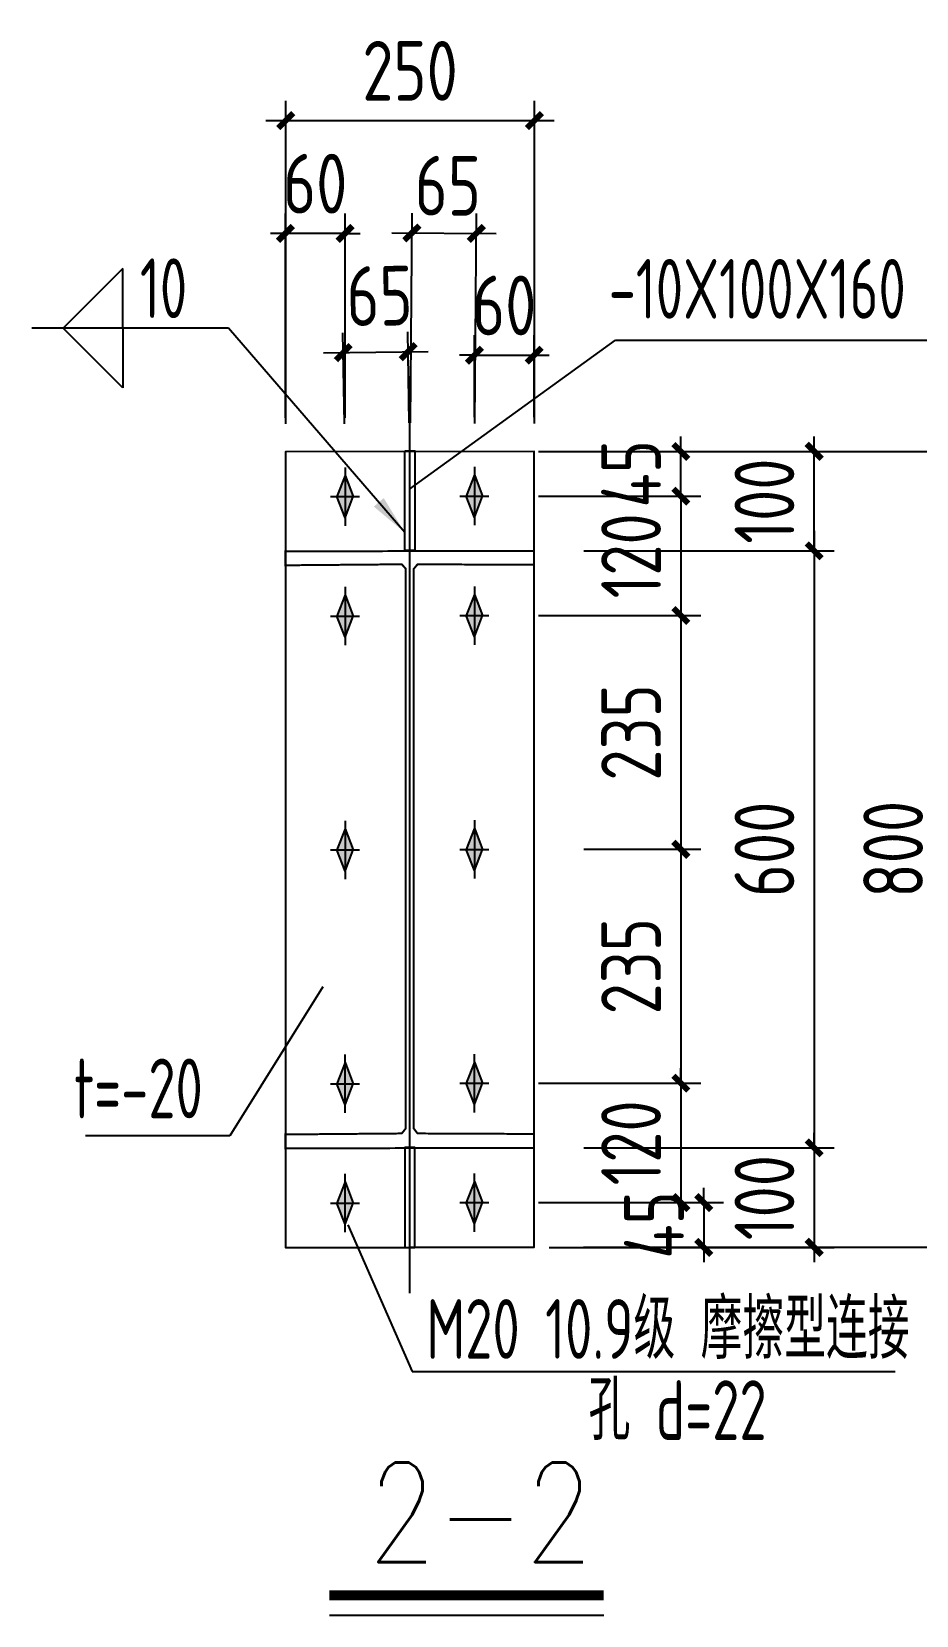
# Model space of a CAD drawing. Extents: x 180850 to 1399066, y 113487 to 334416.
# Drawn here: x 1356469 to 1360914, y 159656 to 167614 of the extents above; entities that cross this region are included whole.
import ezdxf

# ---------------------------------------------------------------- set-up
doc = ezdxf.new("R2010")
doc.units = 0
doc.header["$LTSCALE"] = 1000
for name, color, linetype in [('ADIM', 3, 'Continuous'), ('AXIS', 3, 'Continuous'), ('DOTE', 1, 'Continuous'), ('GL', 150, 'Continuous'), ('PZ', 202, 'Continuous'), ('TEXT', 7, 'Continuous')]:
    doc.layers.add(name, color=color, linetype=linetype)
doc.styles.add('SIM-TSSC', font='simplex.shx', dxfattribs={"width": 0.8, "bigfont": 'tssdchn.shx'})
doc.styles.get("Standard").update_dxf_attribs({"font": 'gbenor.shx', "bigfont": 'gbcbig.shx'})
doc.styles.add('TSSD_Dimension', font='Tssdeng.shx', dxfattribs={"width": 0.8, "bigfont": 'hztxt.shx'})
doc.styles.add('TSSD_Norm', font='tssdeng.shx', dxfattribs={"bigfont": 'hztxt.shx'})
doc.dimstyles.new('TSSD_20_100', dxfattribs={"dimtxt": 300, "dimasz": 75, "dimexe": 100, "dimexo": 250, "dimgap": 100, "dimtad": 1, "dimdec": 0, "dimlfac": 0.2, "dimzin": 0, "dimdsep": 46, "dimtxsty": 'TSSD_Dimension', "dimblk": 'ARCHTICK', "dimcen": 0, "dimdle": 100, "dimclrt": 7, "dimadec": 0, "dimazin": 0, "dimtfac": 1, "dimtdec": 0, "dimtix": 1, "dimtmove": 2, "dimatfit": 3, "dimfxl": 1, "dimtolj": 1, "dimtzin": 0, "dimarcsym": 0})
doc.dimstyles.new('TSSD_LEADER_STYLE_200.0', dxfattribs={"dimtxt": 0.18, "dimasz": 200, "dimexe": 0.18, "dimexo": 0.0625, "dimgap": 0.09, "dimtad": 0, "dimtih": 1, "dimtoh": 1, "dimdec": 4, "dimzin": 0, "dimdsep": 46, "dimtxsty": 'Standard', "dimcen": 0.09, "dimadec": 0, "dimazin": 0, "dimtfac": 1, "dimtdec": 4, "dimtofl": 0, "dimtmove": 0, "dimatfit": 3, "dimfxl": 1, "dimtolj": 1, "dimtzin": 0, "dimarcsym": 0})

# ---------------------------------------------------------------- blocks, each defined once
blk = doc.blocks.new('_ArchTick')
at = {"color": 0, "linetype": 'ByBlock', "const_width": 0.4}
blk.add_lwpolyline([(-0.5, -0.5), (0.5, 0.5)], dxfattribs=at)
blk = doc.blocks.new('*D1026')
at = {"layer": 'AXIS', "color": 0, "lineweight": -2, "transparency": 16777216}
for p, q in [((1357745.5, 165643.2), (1357745.5, 167267.5)), ((1358995.3, 165645.7), (1358995.3, 167267.5)), ((1357645.5, 167167.5), (1359095.3, 167167.5))]:
    blk.add_line(p, q, dxfattribs=at)
at = {"layer": 'Defpoints', "color": 0, "transparency": 16777216}
for p in [(1358995.3, 167167.5), (1357745.5, 165393.2), (1358995.3, 165395.7)]:
    blk.add_point(p, dxfattribs=at)
at = {"layer": 'AXIS', "color": 0, "lineweight": -2, "transparency": 16777216, "xscale": 75, "yscale": 75, "zscale": 75, "rotation": 180}
blk.add_blockref('_ArchTick', (1357745.5, 167167.5), dxfattribs=at)
at = {"layer": 'AXIS', "color": 0, "lineweight": -2, "transparency": 16777216, "xscale": 75, "yscale": 75, "zscale": 75}
blk.add_blockref('_ArchTick', (1358995.3, 167167.5), dxfattribs=at)
at = {"layer": 'AXIS', "color": 7, "transparency": 16777216, "insert": (1358370.4, 167417.5), "char_height": 300, "attachment_point": 5, "style": 'TSSD_Dimension'}
blk.add_mtext('\\A1;250', dxfattribs=at)
blk = doc.blocks.new('*D1027')
at = {"layer": 'AXIS', "color": 0, "lineweight": -2, "transparency": 16777216}
for p, q in [((1358372.1, 165648.2), (1358380.2, 166702.9)), ((1358695.9, 165645.7), (1358704, 166700.4)), ((1358279.5, 166603.6), (1358803.2, 166599.6))]:
    blk.add_line(p, q, dxfattribs=at)
at = {"layer": 'Defpoints', "color": 0, "transparency": 16777216}
for p in [(1358703.2, 166600.4), (1358370.2, 165398.2), (1358694, 165395.7)]:
    blk.add_point(p, dxfattribs=at)
at = {"layer": 'AXIS', "color": 0, "lineweight": -2, "transparency": 16777216, "xscale": 75, "yscale": 75, "zscale": 75}
for p, rotation in [((1358379.5, 166602.9), 179.5602017866999), ((1358703.2, 166600.4), 359.5602017866999)]:
    blk.add_blockref('_ArchTick', p, dxfattribs=dict(at, rotation=rotation))
at = {"layer": 'AXIS', "color": 7, "transparency": 16777216, "insert": (1358560.7, 166840.1), "char_height": 300, "attachment_point": 5, "rotation": 359.5602, "style": 'TSSD_Dimension'}
blk.add_mtext('\\A1;65', dxfattribs=at)
blk = doc.blocks.new('*D1028')
at = {"layer": 'AXIS', "color": 0, "lineweight": -2, "transparency": 16777216}
for p, q in [((1358040.3, 165643.2), (1358033.3, 166101.5)), ((1358366.4, 165648.2), (1358359.4, 166106.4)), ((1357934.8, 166000), (1358460.9, 166008))]:
    blk.add_line(p, q, dxfattribs=at)
at = {"layer": 'Defpoints', "color": 0, "transparency": 16777216}
for p in [(1358361, 166006.4), (1358044.1, 165393.2), (1358370.2, 165398.2)]:
    blk.add_point(p, dxfattribs=at)
at = {"layer": 'AXIS', "color": 0, "lineweight": -2, "transparency": 16777216, "xscale": 75, "yscale": 75, "zscale": 75}
for p, rotation in [((1358034.8, 166001.5), 180.8731151727567), ((1358361, 166006.4), 0.8731151727567238)]:
    blk.add_blockref('_ArchTick', p, dxfattribs=dict(at, rotation=rotation))
at = {"layer": 'AXIS', "color": 7, "transparency": 16777216, "insert": (1358217, 166286.6), "char_height": 300, "attachment_point": 5, "rotation": 0.87312, "style": 'TSSD_Dimension'}
blk.add_mtext('\\A1;65', dxfattribs=at)
blk = doc.blocks.new('_WELD004')
at = {"color": 0, "linetype": 'ByBlock'}
for p, q in [((0, 1), (1, 0)), ((0, 0), (0, 1))]:
    blk.add_line(p, q, dxfattribs=at)
blk = doc.blocks.new('*D1032')
at = {"layer": 'AXIS', "color": 0, "lineweight": -2, "transparency": 16777216}
for p, q in [((1359731.1, 165504.9), (1359731.1, 165579.9)), ((1359016.2, 165504.9), (1359831.1, 165504.9)), ((1359731.1, 165280.4), (1359731.1, 165504.9)), ((1359016.6, 165280.4), (1359831.1, 165280.4)), ((1359731.1, 165280.4), (1359731.1, 165205.4))]:
    blk.add_line(p, q, dxfattribs=at)
at = {"layer": 'Defpoints', "color": 0, "transparency": 16777216}
for p in [(1358766.2, 165504.9), (1359731.1, 165504.9), (1358766.6, 165280.4)]:
    blk.add_point(p, dxfattribs=at)
at = {"layer": 'AXIS', "color": 0, "lineweight": -2, "transparency": 16777216, "xscale": 75, "yscale": 75, "zscale": 75}
for p, rotation in [((1359731.1, 165504.9), 270), ((1359731.1, 165280.4), 90)]:
    blk.add_blockref('_ArchTick', p, dxfattribs=dict(at, rotation=rotation))
at = {"layer": 'AXIS', "color": 7, "transparency": 16777216, "insert": (1359481.1, 165392.6), "char_height": 300, "attachment_point": 5, "rotation": 90, "style": 'TSSD_Dimension'}
blk.add_mtext('\\A1;45', dxfattribs=at)
blk = doc.blocks.new('*D1033')
at = {"layer": 'AXIS', "color": 0, "lineweight": -2, "transparency": 16777216}
for p, q in [((1359731.1, 165280.4), (1359731.1, 165355.4)), ((1359016.6, 165280.4), (1359831.1, 165280.4)), ((1359731.1, 165280.4), (1359731.1, 164680.4)), ((1359016.6, 164680.4), (1359831.1, 164680.4)), ((1359731.1, 164680.4), (1359731.1, 164605.4))]:
    blk.add_line(p, q, dxfattribs=at)
at = {"layer": 'Defpoints', "color": 0, "transparency": 16777216}
for p in [(1358766.6, 165280.4), (1358766.6, 164680.4), (1359731.1, 164680.4)]:
    blk.add_point(p, dxfattribs=at)
at = {"layer": 'AXIS', "color": 0, "lineweight": -2, "transparency": 16777216, "xscale": 75, "yscale": 75, "zscale": 75}
for p, rotation in [((1359731.1, 165280.4), 270), ((1359731.1, 164680.4), 90)]:
    blk.add_blockref('_ArchTick', p, dxfattribs=dict(at, rotation=rotation))
at = {"layer": 'AXIS', "color": 7, "transparency": 16777216, "insert": (1359481.1, 164980.4), "char_height": 300, "attachment_point": 5, "rotation": 90, "style": 'TSSD_Dimension'}
blk.add_mtext('\\A1;120', dxfattribs=at)
blk = doc.blocks.new('*D1034')
at = {"layer": 'AXIS', "color": 0, "lineweight": -2, "transparency": 16777216}
for p, q in [((1359731.1, 164780.4), (1359731.1, 163405.7)), ((1359016.6, 164680.4), (1359831.1, 164680.4)), ((1359244, 163505.7), (1359831.1, 163505.7))]:
    blk.add_line(p, q, dxfattribs=at)
at = {"layer": 'Defpoints', "color": 0, "transparency": 16777216}
for p in [(1358766.6, 164680.4), (1358994, 163505.7), (1359731.1, 163505.7)]:
    blk.add_point(p, dxfattribs=at)
at = {"layer": 'AXIS', "color": 0, "lineweight": -2, "transparency": 16777216, "xscale": 75, "yscale": 75, "zscale": 75}
for p, rotation in [((1359731.1, 164680.4), 90), ((1359731.1, 163505.7), 270)]:
    blk.add_blockref('_ArchTick', p, dxfattribs=dict(at, rotation=rotation))
at = {"layer": 'AXIS', "color": 7, "transparency": 16777216, "insert": (1359481.1, 164093), "char_height": 300, "attachment_point": 5, "rotation": 90, "style": 'TSSD_Dimension'}
blk.add_mtext('\\A1;235', dxfattribs=at)
blk = doc.blocks.new('*D1035')
at = {"layer": 'AXIS', "color": 0, "lineweight": -2, "transparency": 16777216}
for p, q in [((1359731.1, 163605.7), (1359731.1, 162230.4)), ((1359244, 163505.7), (1359831.1, 163505.7)), ((1359016.6, 162330.4), (1359831.1, 162330.4))]:
    blk.add_line(p, q, dxfattribs=at)
at = {"layer": 'Defpoints', "color": 0, "transparency": 16777216}
for p in [(1358994, 163505.7), (1358766.6, 162330.4), (1359731.1, 162330.4)]:
    blk.add_point(p, dxfattribs=at)
at = {"layer": 'AXIS', "color": 0, "lineweight": -2, "transparency": 16777216, "xscale": 75, "yscale": 75, "zscale": 75}
for p, rotation in [((1359731.1, 163505.7), 90), ((1359731.1, 162330.4), 270)]:
    blk.add_blockref('_ArchTick', p, dxfattribs=dict(at, rotation=rotation))
at = {"layer": 'AXIS', "color": 7, "transparency": 16777216, "insert": (1359481.1, 162918), "char_height": 300, "attachment_point": 5, "rotation": 90, "style": 'TSSD_Dimension'}
blk.add_mtext('\\A1;235', dxfattribs=at)
blk = doc.blocks.new('*D1036')
at = {"layer": 'AXIS', "color": 0, "lineweight": -2, "transparency": 16777216}
for p, q in [((1359731.1, 162330.4), (1359731.1, 162405.4)), ((1359016.6, 162330.4), (1359831.1, 162330.4)), ((1359731.1, 162330.4), (1359731.1, 161730.4)), ((1359016.6, 161730.4), (1359831.1, 161730.4)), ((1359731.1, 161730.4), (1359731.1, 161655.4))]:
    blk.add_line(p, q, dxfattribs=at)
at = {"layer": 'Defpoints', "color": 0, "transparency": 16777216}
for p in [(1358766.6, 162330.4), (1358766.6, 161730.4), (1359731.1, 161730.4)]:
    blk.add_point(p, dxfattribs=at)
at = {"layer": 'AXIS', "color": 0, "lineweight": -2, "transparency": 16777216, "xscale": 75, "yscale": 75, "zscale": 75}
for p, rotation in [((1359731.1, 162330.4), 270), ((1359731.1, 161730.4), 90)]:
    blk.add_blockref('_ArchTick', p, dxfattribs=dict(at, rotation=rotation))
at = {"layer": 'AXIS', "color": 7, "transparency": 16777216, "insert": (1359481.1, 162030.4), "char_height": 300, "attachment_point": 5, "rotation": 90, "style": 'TSSD_Dimension'}
blk.add_mtext('\\A1;120', dxfattribs=at)
blk = doc.blocks.new('*D1029')
at = {"layer": 'AXIS', "color": 0, "lineweight": -2, "transparency": 16777216}
for p, q in [((1359846.2, 161730.4), (1359846.2, 161805.4)), ((1359016.6, 161730.4), (1359946.2, 161730.4)), ((1359846.2, 161730.4), (1359846.2, 161505.6)), ((1359069.6, 161505.6), (1359946.2, 161505.6)), ((1359846.2, 161505.6), (1359846.2, 161430.6))]:
    blk.add_line(p, q, dxfattribs=at)
at = {"layer": 'Defpoints', "color": 0, "transparency": 16777216}
for p in [(1358766.6, 161730.4), (1358819.6, 161505.6), (1359846.2, 161505.6)]:
    blk.add_point(p, dxfattribs=at)
at = {"layer": 'AXIS', "color": 0, "lineweight": -2, "transparency": 16777216, "xscale": 75, "yscale": 75, "zscale": 75}
for p, rotation in [((1359846.2, 161730.4), 270), ((1359846.2, 161505.6), 90)]:
    blk.add_blockref('_ArchTick', p, dxfattribs=dict(at, rotation=rotation))
at = {"layer": 'AXIS', "color": 7, "transparency": 16777216, "insert": (1359596.2, 161618), "char_height": 300, "attachment_point": 5, "rotation": 90, "style": 'TSSD_Dimension'}
blk.add_mtext('\\A1;45', dxfattribs=at)
blk = doc.blocks.new('*D1022')
at = {"layer": 'AXIS', "color": 0, "lineweight": -2, "transparency": 16777216}
for p, q in [((1361048, 165605.4), (1361048, 161406.6)), ((1359244, 165505.4), (1361148, 165505.4)), ((1359242.6, 161506.6), (1361148, 161506.6))]:
    blk.add_line(p, q, dxfattribs=at)
at = {"layer": 'Defpoints', "color": 0, "transparency": 16777216}
for p in [(1358994, 165505.4), (1358992.6, 161506.6), (1361048, 161506.6)]:
    blk.add_point(p, dxfattribs=at)
at = {"layer": 'AXIS', "color": 0, "lineweight": -2, "transparency": 16777216, "xscale": 75, "yscale": 75, "zscale": 75}
for p, rotation in [((1361048, 165505.4), 90), ((1361048, 161506.6), 270)]:
    blk.add_blockref('_ArchTick', p, dxfattribs=dict(at, rotation=rotation))
at = {"layer": 'AXIS', "color": 7, "transparency": 16777216, "insert": (1360798, 163506), "char_height": 300, "attachment_point": 5, "rotation": 90, "style": 'TSSD_Dimension'}
blk.add_mtext('\\A1;800', dxfattribs=at)
blk = doc.blocks.new('*D1030')
at = {"layer": 'AXIS', "color": 0, "lineweight": -2, "transparency": 16777216}
for p, q in [((1357744.1, 165674.4), (1357744.1, 166700.6)), ((1358044.1, 165674.4), (1358044.1, 166700.6)), ((1357744.1, 166600.6), (1357669.1, 166600.6)), ((1358044.1, 166600.6), (1357744.1, 166600.6)), ((1358044.1, 166600.6), (1358119.1, 166600.6))]:
    blk.add_line(p, q, dxfattribs=at)
at = {"layer": 'Defpoints', "color": 0, "transparency": 16777216}
for p in [(1357744.1, 166600.6), (1357744.1, 165424.4), (1358044.1, 165424.4)]:
    blk.add_point(p, dxfattribs=at)
at = {"layer": 'AXIS', "color": 0, "lineweight": -2, "transparency": 16777216, "xscale": 75, "yscale": 75, "zscale": 75}
blk.add_blockref('_ArchTick', (1357744.1, 166600.6), dxfattribs=at)
at = {"layer": 'AXIS', "color": 0, "lineweight": -2, "transparency": 16777216, "xscale": 75, "yscale": 75, "zscale": 75, "rotation": 180}
blk.add_blockref('_ArchTick', (1358044.1, 166600.6), dxfattribs=at)
at = {"layer": 'AXIS', "color": 7, "transparency": 16777216, "insert": (1357894.1, 166850.6), "char_height": 300, "attachment_point": 5, "style": 'TSSD_Dimension'}
blk.add_mtext('\\A1;60', dxfattribs=at)
blk = doc.blocks.new('*D1031')
at = {"layer": 'AXIS', "color": 0, "lineweight": -2, "transparency": 16777216}
for p, q in [((1358694, 165676.9), (1358694, 166088.6)), ((1358994, 165676.9), (1358994, 166088.6)), ((1358694, 165988.6), (1358619, 165988.6)), ((1358694, 165988.6), (1358994, 165988.6)), ((1358994, 165988.6), (1359069, 165988.6))]:
    blk.add_line(p, q, dxfattribs=at)
at = {"layer": 'Defpoints', "color": 0, "transparency": 16777216}
for p in [(1358994, 165988.6), (1358694, 165426.9), (1358994, 165426.9)]:
    blk.add_point(p, dxfattribs=at)
at = {"layer": 'AXIS', "color": 0, "lineweight": -2, "transparency": 16777216, "xscale": 75, "yscale": 75, "zscale": 75}
blk.add_blockref('_ArchTick', (1358694, 165988.6), dxfattribs=at)
at = {"layer": 'AXIS', "color": 0, "lineweight": -2, "transparency": 16777216, "xscale": 75, "yscale": 75, "zscale": 75, "rotation": 180}
blk.add_blockref('_ArchTick', (1358994, 165988.6), dxfattribs=at)
at = {"layer": 'AXIS', "color": 7, "transparency": 16777216, "insert": (1358844, 166238.6), "char_height": 300, "attachment_point": 5, "style": 'TSSD_Dimension'}
blk.add_mtext('\\A1;60', dxfattribs=at)
blk = doc.blocks.new('*D1023')
at = {"layer": 'AXIS', "color": 0, "lineweight": -2, "transparency": 16777216}
for p, q in [((1360401.2, 165105.4), (1360401.2, 161905.4)), ((1359244, 165005.4), (1360501.2, 165005.4)), ((1359244, 162005.4), (1360501.2, 162005.4))]:
    blk.add_line(p, q, dxfattribs=at)
at = {"layer": 'Defpoints', "color": 0, "transparency": 16777216}
for p in [(1358994, 165005.4), (1358994, 162005.4), (1360401.2, 162005.4)]:
    blk.add_point(p, dxfattribs=at)
at = {"layer": 'AXIS', "color": 0, "lineweight": -2, "transparency": 16777216, "xscale": 75, "yscale": 75, "zscale": 75}
for p, rotation in [((1360401.2, 165005.4), 90), ((1360401.2, 162005.4), 270)]:
    blk.add_blockref('_ArchTick', p, dxfattribs=dict(at, rotation=rotation))
at = {"layer": 'AXIS', "color": 7, "transparency": 16777216, "insert": (1360151.2, 163505.4), "char_height": 300, "attachment_point": 5, "rotation": 90, "style": 'TSSD_Dimension'}
blk.add_mtext('\\A1;600', dxfattribs=at)
blk = doc.blocks.new('*D1024')
at = {"layer": 'AXIS', "color": 0, "lineweight": -2, "transparency": 16777216}
for p, q in [((1360401.2, 162005.4), (1360401.2, 162080.4)), ((1359244, 162005.4), (1360501.2, 162005.4)), ((1360401.2, 162005.4), (1360401.2, 161505.4)), ((1359244, 161505.4), (1360501.2, 161505.4)), ((1360401.2, 161505.4), (1360401.2, 161430.4))]:
    blk.add_line(p, q, dxfattribs=at)
at = {"layer": 'Defpoints', "color": 0, "transparency": 16777216}
for p in [(1358994, 162005.4), (1358994, 161505.4), (1360401.2, 161505.4)]:
    blk.add_point(p, dxfattribs=at)
at = {"layer": 'AXIS', "color": 0, "lineweight": -2, "transparency": 16777216, "xscale": 75, "yscale": 75, "zscale": 75}
for p, rotation in [((1360401.2, 162005.4), 270), ((1360401.2, 161505.4), 90)]:
    blk.add_blockref('_ArchTick', p, dxfattribs=dict(at, rotation=rotation))
at = {"layer": 'AXIS', "color": 7, "transparency": 16777216, "insert": (1360151.2, 161755.4), "char_height": 300, "attachment_point": 5, "rotation": 90, "style": 'TSSD_Dimension'}
blk.add_mtext('\\A1;100', dxfattribs=at)
blk = doc.blocks.new('*D1025')
at = {"layer": 'AXIS', "color": 0, "lineweight": -2, "transparency": 16777216}
for p, q in [((1360401.2, 165505.4), (1360401.2, 165580.4)), ((1359244, 165505.4), (1360501.2, 165505.4)), ((1360401.2, 165005.4), (1360401.2, 165505.4)), ((1359244, 165005.4), (1360501.2, 165005.4)), ((1360401.2, 165005.4), (1360401.2, 164930.4))]:
    blk.add_line(p, q, dxfattribs=at)
at = {"layer": 'Defpoints', "color": 0, "transparency": 16777216}
for p in [(1358994, 165505.4), (1360401.2, 165505.4), (1358994, 165005.4)]:
    blk.add_point(p, dxfattribs=at)
at = {"layer": 'AXIS', "color": 0, "lineweight": -2, "transparency": 16777216, "xscale": 75, "yscale": 75, "zscale": 75}
for p, rotation in [((1360401.2, 165505.4), 270), ((1360401.2, 165005.4), 90)]:
    blk.add_blockref('_ArchTick', p, dxfattribs=dict(at, rotation=rotation))
at = {"layer": 'AXIS', "color": 7, "transparency": 16777216, "insert": (1360151.2, 165255.4), "char_height": 300, "attachment_point": 5, "rotation": 90, "style": 'TSSD_Dimension'}
blk.add_mtext('\\A1;100', dxfattribs=at)

msp = doc.modelspace()

# ---------------------------------------------------------------- hatches: boundary and pattern name
h = msp.add_hatch(color=256)
h.paths.add_polyline_path([(1358002.93, 165277.87), (1358044.1, 165277.87), (1358044.1, 165384.39)])
h.paths.add_polyline_path([(1358044.1, 165384.39), (1358044.1, 165277.87), (1358085.27, 165277.87)])
h.paths.add_polyline_path([(1358085.27, 165277.87), (1358044.1, 165277.87), (1358044.1, 165171.35)])
h.paths.add_polyline_path([(1358044.1, 165277.87), (1358002.93, 165277.87), (1358044.1, 165171.35)])
h = msp.add_hatch(color=256)
h.paths.add_polyline_path([(1358652.8, 165280.36), (1358693.97, 165280.36), (1358693.97, 165386.87)])
h.paths.add_polyline_path([(1358693.97, 165386.87), (1358693.97, 165280.36), (1358735.14, 165280.36)])
h.paths.add_polyline_path([(1358735.14, 165280.36), (1358693.97, 165280.36), (1358693.97, 165173.84)])
h.paths.add_polyline_path([(1358693.97, 165280.36), (1358652.8, 165280.36), (1358693.97, 165173.84)])
h = msp.add_hatch(color=256)
h.paths.add_polyline_path([(1358002.93, 164677.87), (1358044.1, 164677.87), (1358044.1, 164784.39)])
h.paths.add_polyline_path([(1358044.1, 164784.39), (1358044.1, 164677.87), (1358085.27, 164677.87)])
h.paths.add_polyline_path([(1358085.27, 164677.87), (1358044.1, 164677.87), (1358044.1, 164571.35)])
h.paths.add_polyline_path([(1358044.1, 164677.87), (1358002.93, 164677.87), (1358044.1, 164571.35)])
h = msp.add_hatch(color=256)
h.paths.add_polyline_path([(1358652.8, 164680.36), (1358693.97, 164680.36), (1358693.97, 164786.87)])
h.paths.add_polyline_path([(1358693.97, 164786.87), (1358693.97, 164680.36), (1358735.14, 164680.36)])
h.paths.add_polyline_path([(1358735.14, 164680.36), (1358693.97, 164680.36), (1358693.97, 164573.84)])
h.paths.add_polyline_path([(1358693.97, 164680.36), (1358652.8, 164680.36), (1358693.97, 164573.84)])
h = msp.add_hatch(color=256)
h.paths.add_polyline_path([(1358002.93, 163502.87), (1358044.1, 163502.87), (1358044.1, 163609.39)])
h.paths.add_polyline_path([(1358044.1, 163609.39), (1358044.1, 163502.87), (1358085.27, 163502.87)])
h.paths.add_polyline_path([(1358085.27, 163502.87), (1358044.1, 163502.87), (1358044.1, 163396.35)])
h.paths.add_polyline_path([(1358044.1, 163502.87), (1358002.93, 163502.87), (1358044.1, 163396.35)])
h = msp.add_hatch(color=256)
h.paths.add_polyline_path([(1358652.8, 163505.36), (1358693.97, 163505.36), (1358693.97, 163611.87)])
h.paths.add_polyline_path([(1358693.97, 163611.87), (1358693.97, 163505.36), (1358735.14, 163505.36)])
h.paths.add_polyline_path([(1358735.14, 163505.36), (1358693.97, 163505.36), (1358693.97, 163398.84)])
h.paths.add_polyline_path([(1358693.97, 163505.36), (1358652.8, 163505.36), (1358693.97, 163398.84)])
h = msp.add_hatch(color=256)
h.paths.add_polyline_path([(1358002.93, 162327.87), (1358044.1, 162327.87), (1358044.1, 162221.35)])
h.paths.add_polyline_path([(1358044.1, 162221.35), (1358044.1, 162327.87), (1358085.27, 162327.87)])
h.paths.add_polyline_path([(1358085.27, 162327.87), (1358044.1, 162327.87), (1358044.1, 162434.39)])
h.paths.add_polyline_path([(1358044.1, 162327.87), (1358002.93, 162327.87), (1358044.1, 162434.39)])
h = msp.add_hatch(color=256)
h.paths.add_polyline_path([(1358652.8, 162330.36), (1358693.97, 162330.36), (1358693.97, 162223.84)])
h.paths.add_polyline_path([(1358693.97, 162223.84), (1358693.97, 162330.36), (1358735.14, 162330.36)])
h.paths.add_polyline_path([(1358735.14, 162330.36), (1358693.97, 162330.36), (1358693.97, 162436.87)])
h.paths.add_polyline_path([(1358693.97, 162330.36), (1358652.8, 162330.36), (1358693.97, 162436.87)])
h = msp.add_hatch(color=256)
h.paths.add_polyline_path([(1358002.93, 161727.87), (1358044.1, 161727.87), (1358044.1, 161621.35)])
h.paths.add_polyline_path([(1358044.1, 161621.35), (1358044.1, 161727.87), (1358085.27, 161727.87)])
h.paths.add_polyline_path([(1358085.27, 161727.87), (1358044.1, 161727.87), (1358044.1, 161834.39)])
h.paths.add_polyline_path([(1358044.1, 161727.87), (1358002.93, 161727.87), (1358044.1, 161834.39)])
h = msp.add_hatch(color=256)
h.paths.add_polyline_path([(1358652.8, 161730.36), (1358693.97, 161730.36), (1358693.97, 161623.84)])
h.paths.add_polyline_path([(1358693.97, 161623.84), (1358693.97, 161730.36), (1358735.14, 161730.36)])
h.paths.add_polyline_path([(1358735.14, 161730.36), (1358693.97, 161730.36), (1358693.97, 161836.87)])
h.paths.add_polyline_path([(1358693.97, 161730.36), (1358652.8, 161730.36), (1358693.97, 161836.87)])

# ---------------------------------------------------------------- linework, layer by layer
for p, q in [((1358044.1, 165384.39), (1358002.93, 165277.87)), ((1358044.1, 165424.37), (1358044.1, 165131.38)), ((1358044.1, 165384.39), (1358085.27, 165277.87)), ((1358693.97, 165386.87), (1358652.8, 165280.36)), ((1358693.97, 165426.85), (1358693.97, 165133.86)), ((1358693.97, 165386.87), (1358735.14, 165280.36)), ((1357971.44, 165277.87), (1358116.76, 165277.87)), ((1358044.1, 165171.35), (1358002.93, 165277.87)), ((1358044.1, 165171.35), (1358085.27, 165277.87)), ((1358621.31, 165280.36), (1358766.63, 165280.36)), ((1358693.97, 165173.84), (1358652.8, 165280.36)), ((1358693.97, 165173.84), (1358735.14, 165280.36)), ((1358044.1, 164824.37), (1358044.1, 164531.38)), ((1358693.97, 164826.85), (1358693.97, 164533.86)), ((1358044.1, 164784.39), (1358002.93, 164677.87)), ((1358044.1, 164784.39), (1358085.27, 164677.87)), ((1358693.97, 164786.87), (1358652.8, 164680.36)), ((1358693.97, 164786.87), (1358735.14, 164680.36)), ((1357971.44, 164677.87), (1358116.76, 164677.87)), ((1358044.1, 164571.35), (1358002.93, 164677.87)), ((1358044.1, 164571.35), (1358085.27, 164677.87)), ((1358621.31, 164680.36), (1358766.63, 164680.36)), ((1358693.97, 164573.84), (1358652.8, 164680.36)), ((1358693.97, 164573.84), (1358735.14, 164680.36)), ((1358044.1, 163649.37), (1358044.1, 163356.38)), ((1358693.97, 163651.85), (1358693.97, 163358.86)), ((1358044.1, 163609.39), (1358002.93, 163502.87)), ((1358044.1, 163609.39), (1358085.27, 163502.87)), ((1358693.97, 163611.87), (1358652.8, 163505.36)), ((1358693.97, 163611.87), (1358735.14, 163505.36)), ((1357971.44, 163502.87), (1358116.76, 163502.87)), ((1358044.1, 163396.35), (1358002.93, 163502.87)), ((1358044.1, 163396.35), (1358085.27, 163502.87)), ((1358621.31, 163505.36), (1358766.63, 163505.36)), ((1358693.97, 163398.84), (1358652.8, 163505.36)), ((1358693.97, 163398.84), (1358735.14, 163505.36)), ((1358044.1, 162434.39), (1358002.93, 162327.87)), ((1358044.1, 162181.38), (1358044.1, 162474.37)), ((1358044.1, 162434.39), (1358085.27, 162327.87)), ((1358693.97, 162436.87), (1358652.8, 162330.36)), ((1358693.97, 162183.86), (1358693.97, 162476.85)), ((1358693.97, 162436.87), (1358735.14, 162330.36)), ((1357971.44, 162327.87), (1358116.76, 162327.87)), ((1358044.1, 162221.35), (1358002.93, 162327.87)), ((1358044.1, 162221.35), (1358085.27, 162327.87)), ((1358621.31, 162330.36), (1358766.63, 162330.36)), ((1358693.97, 162223.84), (1358652.8, 162330.36)), ((1358693.97, 162223.84), (1358735.14, 162330.36)), ((1358044.1, 161581.38), (1358044.1, 161874.37)), ((1358693.97, 161583.86), (1358693.97, 161876.85)), ((1358044.1, 161834.39), (1358002.93, 161727.87)), ((1358044.1, 161834.39), (1358085.27, 161727.87)), ((1358693.97, 161836.87), (1358652.8, 161730.36)), ((1358693.97, 161836.87), (1358735.14, 161730.36)), ((1357971.44, 161727.87), (1358116.76, 161727.87)), ((1358044.1, 161621.35), (1358002.93, 161727.87)), ((1358044.1, 161621.35), (1358085.27, 161727.87)), ((1358621.31, 161730.36), (1358766.63, 161730.36)), ((1358693.97, 161623.84), (1358652.8, 161730.36)), ((1358693.97, 161623.84), (1358735.14, 161730.36))]:
    msp.add_line(p, q)
at = {"layer": 'ADIM', "const_width": 50}
msp.add_lwpolyline([(1357965.56, 159756.46), (1359344.02, 159756.46)], dxfattribs=at)
at = {"layer": 'ADIM'}
msp.add_lwpolyline([(1357965.56, 159656.46), (1359344.02, 159656.46)], dxfattribs=at)
at = {"layer": 'AXIS'}
for p, q in [((1357457.57, 166125.04), (1356469.05, 166125.04)), ((1358368.1, 165314.79), (1359402.78, 166063.79)), ((1359402.78, 166063.79), (1361445.87, 166063.79)), ((1357931.99, 162814.85), (1357465.07, 162065.25)), ((1357465.07, 162065.25), (1356739.26, 162065.25)), ((1358058.57, 161617.93), (1358381.31, 160882.22)), ((1358381.31, 160882.22), (1360808.48, 160882.22))]:
    msp.add_line(p, q, dxfattribs=at)
at = {"layer": 'DOTE'}
msp.add_line((1358368.85, 161274.84), (1358368.85, 165882.44), dxfattribs=at)
at = {"layer": 'GL', "const_width": 10}
msp.add_lwpolyline([(1357744.1, 162002.87), (1358993.97, 162005.36), (1358993.97, 162075.36), (1358408.1, 162077.84), (1358388.85, 162102.84), (1358388.85, 164914.59), (1358408.1, 164937.84), (1358993.97, 164935.36), (1358993.97, 165005.36), (1357744.1, 165002.87), (1357744.1, 164932.87), (1358328.85, 164937.84), (1358348.85, 164915.4), (1358348.85, 162102.84), (1358328.85, 162077.84), (1357744.1, 162072.87), (1357744.1, 162002.87)], close=True, dxfattribs=at)
at = {"layer": 'PZ'}
msp.add_line((1358993.97, 161506.6), (1357744.1, 161502.87), dxfattribs=at)
for points in [[(1357744.1, 161503.49), (1358993.97, 161505.98), (1358993.97, 165505.36), (1357744.1, 165502.87)], [(1358343.85, 165507.84), (1358393.85, 165507.84), (1358393.85, 165007.84), (1358343.85, 165007.84)], [(1358344.04, 161504.73), (1358394.04, 161504.73), (1358393.85, 162007.84), (1358343.85, 162007.84)]]:
    msp.add_lwpolyline(points, close=True, dxfattribs=at)

# ---------------------------------------------------------------- block references
at = {"layer": 'AXIS', "xscale": -300, "yscale": 300, "zscale": 300}
msp.add_blockref('_WELD004', (1356927.64, 166125.04), dxfattribs=at)
at = {"layer": 'AXIS', "xscale": 300, "yscale": 300, "zscale": 300, "rotation": 180}
msp.add_blockref('_WELD004', (1356927.64, 166125.04), dxfattribs=at)

# ---------------------------------------------------------------- texts
at = {"layer": 'TEXT', "style": 'TSSD_Norm', "width": 0.7}
for s, p in [('10', (1357013.02, 166175.04)), ('-10X100X160', (1359368.58, 166172.14)), ('t=-20', (1356680.69, 162154.3)), ('M20 10.9级 摩擦型连接', (1358452.14, 160945.54)), ('孔 d=22', (1359267.42, 160537.52))]:
    msp.add_text(s, height=300, rotation=360, dxfattribs=at).set_placement(p)
at = {"layer": 'TEXT', "linetype": 'ByBlock', "style": 'SIM-TSSC', "width": 0.8}
msp.add_text('2-2', height=500, dxfattribs=at).set_placement((1358158.8, 159924.11))

# ---------------------------------------------------------------- dimensions: what is measured, and where the dimension line sits
at = {"layer": 'AXIS'}
for base, p1, p2, picture, middle in [((1358995.35, 167167.46), (1357745.47, 165393.21), (1358995.35, 165395.7), '*D1026', (1358370.41, 167417.46)), ((1357744.1, 166600.64), (1358044.1, 165424.37), (1357744.1, 165424.37), '*D1030', (1357894.1, 166850.64)), ((1358993.97, 165988.57), (1358693.97, 165426.85), (1358993.97, 165426.85), '*D1031', (1358843.97, 166238.57))]:
    dim = msp.add_linear_dim(base=base, p1=p1, p2=p2, dimstyle='TSSD_20_100', dxfattribs=at)
    dim.commit()
    dim.dimension.update_dxf_attribs({"geometry": picture, "text_midpoint": middle})
for base, p1, p2, angle, picture, middle in [((1358703.22, 166600.39), (1358370.23, 165398.18), (1358693.97, 165395.7), 359.560202, '*D1027', (1358560.69, 166840.14)), ((1358360.96, 166006.45), (1358044.1, 165393.21), (1358370.23, 165398.18), 0.873115, '*D1028', (1358216.97, 166286.62))]:
    dim = msp.add_linear_dim(base=base, p1=p1, p2=p2, angle=angle, dimstyle='TSSD_20_100', dxfattribs=at)
    dim.commit()
    dim.dimension.update_dxf_attribs({"geometry": picture, "text_midpoint": middle, "dimtype": 161})
for base, p1, p2, angle, picture, middle in [((1359731.09, 165504.9), (1358766.63, 165280.36), (1358766.19, 165504.9), 90, '*D1032', (1359481.09, 165392.63)), ((1361048.04, 161506.59), (1358993.97, 165505.36), (1358992.6, 161506.59), 90, '*D1022', (1360798.04, 163505.98)), ((1360401.17, 165505.36), (1358993.97, 165005.36), (1358993.97, 165505.36), 270, '*D1025', (1360151.17, 165255.36)), ((1359731.09, 164680.36), (1358766.63, 165280.36), (1358766.63, 164680.36), 90, '*D1033', (1359481.09, 164980.36)), ((1360401.17, 162005.36), (1358993.97, 165005.36), (1358993.97, 162005.36), 90, '*D1023', (1360151.17, 163505.36)), ((1359731.09, 163505.67), (1358766.63, 164680.36), (1358993.97, 163505.67), 90, '*D1034', (1359481.09, 164093.01)), ((1359731.09, 162330.36), (1358993.97, 163505.67), (1358766.63, 162330.36), 90, '*D1035', (1359481.09, 162918.01)), ((1359731.09, 161730.36), (1358766.63, 162330.36), (1358766.63, 161730.36), 90, '*D1036', (1359481.09, 162030.36)), ((1360401.17, 161505.36), (1358993.97, 162005.36), (1358993.97, 161505.36), 90, '*D1024', (1360151.17, 161755.36)), ((1359846.24, 161505.63), (1358766.63, 161730.36), (1358819.65, 161505.63), 90, '*D1029', (1359596.24, 161617.99))]:
    dim = msp.add_linear_dim(base=base, p1=p1, p2=p2, angle=angle, dimstyle='TSSD_20_100', dxfattribs=at)
    dim.commit()
    dim.dimension.update_dxf_attribs({"geometry": picture, "text_midpoint": middle})

# ---------------------------------------------------------------- leaders
msp.add_leader([(1358343.85, 165097.73), (1357457.57, 166125.04)], dimstyle='TSSD_LEADER_STYLE_200.0', dxfattribs=at)

doc.saveas('drawing.dxf')
